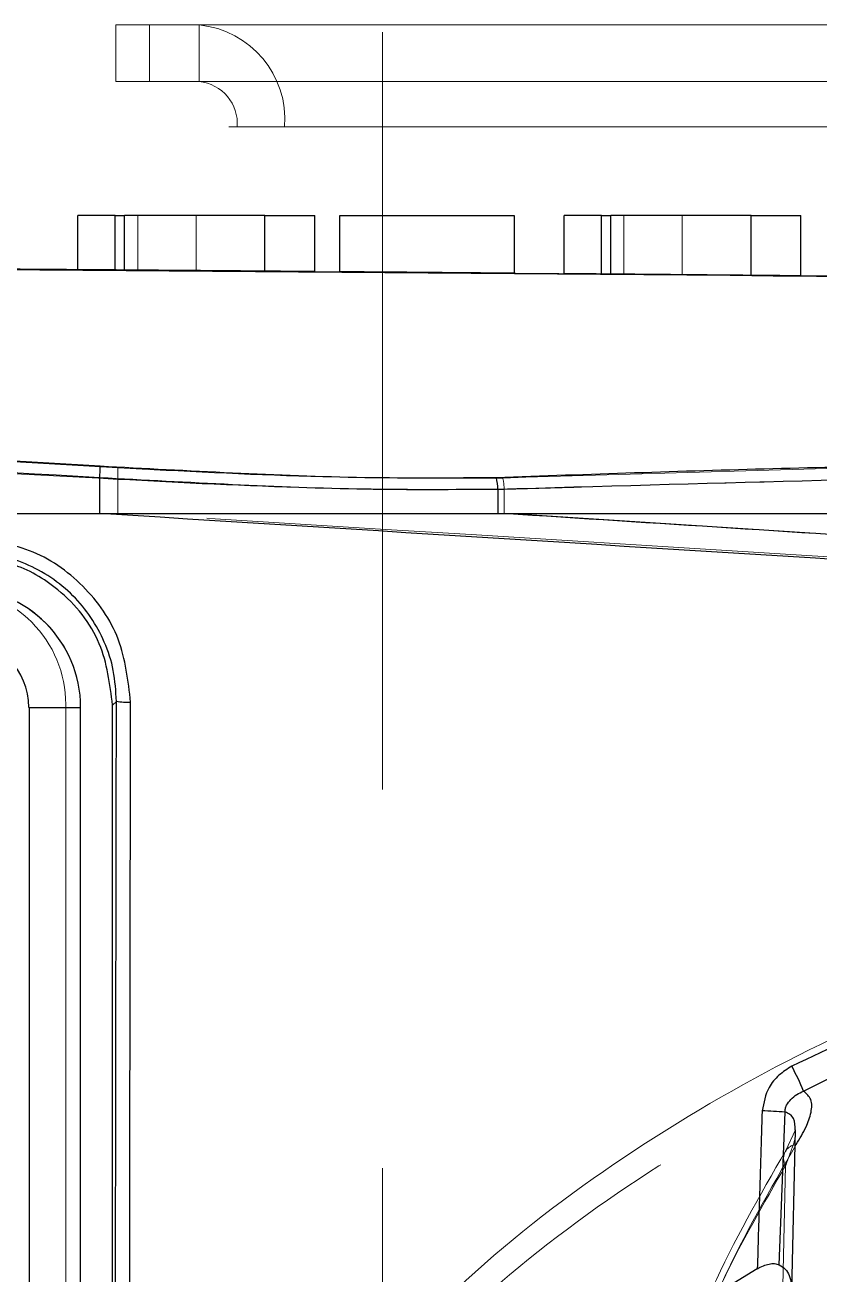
# Model space of a CAD drawing. Header units: millimetres. Extents: x 126 to 938, y 244 to 707.
# Drawn here: x 729.78 to 731.111, y 562.362 to 564.457 of the extents above; entities that cross this region are included whole.
import ezdxf

# ---------------------------------------------------------------- set-up
doc = ezdxf.new("R2010")
doc.units = ezdxf.units.MM
doc.linetypes.add('HIDDEN', pattern=[1.905, 1.27, -0.635])

msp = doc.modelspace()

# ---------------------------------------------------------------- linework, layer by layer
at = {"color": 7, "linetype": 'HIDDEN', "lineweight": 18}
for p, q in [((729.9325, 564.3618), (729.9325, 564.4567)), ((729.9325, 564.4567), (729.9887, 564.4567)), ((732.7801, 564.4567), (729.9325, 564.4567)), ((729.9887, 564.4567), (729.9887, 564.3618)), ((729.9887, 564.4567), (730.0718, 564.4567)), ((730.0718, 564.3618), (730.0718, 564.4567)), ((733.1267, 564.4567), (730.0718, 564.4567)), ((730.3795, 564.4444), (730.3795, 560.6344)), ((730.3795, 564.4444), (730.3795, 560.6344)), ((729.9887, 564.3618), (729.9325, 564.3618)), ((732.7801, 564.3618), (729.9325, 564.3618)), ((729.9887, 564.3618), (730.0718, 564.3618)), ((730.0718, 564.3618), (733.1267, 564.3618)), ((730.2015, 564.2856), (730.1219, 564.2856)), ((730.1219, 564.2856), (730.1357, 564.2856)), ((730.1357, 564.2856), (730.2153, 564.2856)), ((733.1906, 564.2856), (730.1357, 564.2856)), ((730.2015, 564.2856), (730.2153, 564.2856)), ((733.2702, 564.2856), (730.2153, 564.2856)), ((729.8687, 564.1373), (730.1822, 564.1373)), ((729.947, 564.1373), (730.0668, 564.1373)), ((729.947, 564.1373), (730.2658, 564.1373)), ((729.969, 564.1373), (729.969, 564.046)), ((730.0668, 564.1373), (729.969, 564.1373)), ((730.2658, 564.1373), (729.969, 564.1373)), ((730.0668, 564.0453), (730.0668, 564.1373)), ((730.1822, 564.1373), (730.1822, 564.0443)), ((730.2658, 564.1373), (730.1822, 564.1373)), ((730.2658, 564.1373), (730.2658, 564.0437)), ((730.2658, 564.1373), (730.2658, 564.0437)), ((730.2658, 564.1373), (730.2658, 564.0437)), ((730.3076, 564.1373), (730.3076, 564.0433)), ((730.6002, 564.1373), (730.3076, 564.1373)), ((730.3076, 564.1373), (730.3076, 564.0433)), ((730.3076, 564.1373), (730.6002, 564.1373)), ((730.3076, 564.1373), (730.3076, 564.0433)), ((730.6002, 564.1373), (730.3076, 564.1373)), ((730.6002, 564.1373), (730.6002, 564.0408)), ((730.6002, 564.0408), (730.6002, 564.1373)), ((730.6002, 564.1373), (730.6002, 564.0408)), ((730.6838, 564.1373), (730.9973, 564.1373)), ((730.7621, 564.1373), (730.8819, 564.1373)), ((730.7621, 564.1373), (731.0809, 564.1373)), ((730.7841, 564.1373), (730.7841, 564.0392)), ((730.8819, 564.1373), (730.7841, 564.1373)), ((731.0809, 564.1373), (730.7841, 564.1373)), ((730.8819, 564.0383), (730.8819, 564.1373)), ((730.9973, 564.1373), (730.9973, 564.0373)), ((731.0809, 564.1373), (730.9973, 564.1373)), ((731.0809, 564.1373), (731.0809, 564.0365)), ((731.0809, 564.0365), (731.0809, 564.1373)), ((731.0809, 564.1373), (731.0809, 564.0365)), ((730.0668, 564.0453), (729.969, 564.046)), ((730.8819, 564.0383), (730.7841, 564.0392)), ((727.8515, 563.8326), (729.9359, 563.7141)), ((729.9355, 563.6373), (729.9354, 563.6947)), ((730.5835, 563.6373), (730.5834, 563.6778)), ((729.9561, 563.6373), (727.026, 563.6373)), ((729.9053, 563.6373), (727.076, 563.6373)), ((727.076, 563.6373), (729.9355, 563.6373)), ((730.5729, 563.6373), (729.9053, 563.6373)), ((729.9355, 563.6373), (730.5835, 563.6373)), ((730.5953, 563.6373), (729.9561, 563.6373)), ((729.8483, 560.5501), (729.8483, 563.3173)), ((729.8483, 563.3173), (729.8483, 560.5501)), ((729.8733, 563.3123), (729.8733, 560.5451)), ((731.0719, 562.6039), (731.0555, 562.569)), ((731.0553, 562.544), (731.049, 562.2734))]:
    msp.add_line(p, q, dxfattribs=at)
at = {"color": 7, "linetype": 'Continuous', "lineweight": 25}
for p, q in [((729.9314, 564.1373), (729.8687, 564.1373)), ((729.8687, 564.0468), (729.8687, 564.1373)), ((729.9314, 564.0463), (729.9314, 564.1373)), ((729.9314, 564.1373), (729.947, 564.1373)), ((730.1822, 564.1373), (729.947, 564.1373)), ((729.947, 564.0462), (729.947, 564.1373)), ((730.1822, 564.0443), (730.1822, 564.1373)), ((730.1822, 564.1373), (730.2658, 564.1373)), ((730.2658, 564.0437), (730.2658, 564.1373)), ((730.3076, 564.0433), (730.3076, 564.1373)), ((730.3076, 564.1373), (730.6002, 564.1373)), ((730.6002, 564.1373), (730.6002, 564.0408)), ((730.7465, 564.1373), (730.6838, 564.1373)), ((730.6838, 564.0401), (730.6838, 564.1373)), ((730.7465, 564.0396), (730.7465, 564.1373)), ((730.7465, 564.1373), (730.7621, 564.1373)), ((730.9973, 564.1373), (730.7621, 564.1373)), ((730.7621, 564.0394), (730.7621, 564.1373)), ((730.9973, 564.0373), (730.9973, 564.1373)), ((730.9973, 564.1373), (731.0809, 564.1373)), ((731.0809, 564.0365), (731.0809, 564.1373)), ((729.9059, 563.7167), (727.8485, 563.837)), ((729.9053, 563.6373), (729.9053, 563.6972)), ((730.5728, 563.6778), (730.5729, 563.6373)), ((727.0257, 563.6373), (729.9151, 563.6373)), ((729.9151, 563.6373), (730.5832, 563.6373)), ((730.5832, 563.6373), (737.029, 563.6373)), ((729.9333, 563.3224), (729.9268, 563.3159)), ((729.7867, 563.3123), (729.7867, 560.5451)), ((729.7867, 563.3123), (729.8733, 563.3123)), ((729.8733, 560.5451), (729.8733, 563.3123)), ((729.9268, 560.5672), (729.9268, 563.3159)), ((731.0447, 562.3775), (731.0544, 562.6335)), ((731.0656, 562.3336), (731.0719, 562.6031)), ((731.0732, 562.5793), (731.0714, 562.579)), ((731.0078, 562.3708), (730.8223, 562.2575))]:
    msp.add_line(p, q, dxfattribs=at)
at = {"color": 7, "linetype": 'HIDDEN', "lineweight": 18, "flags": 128}
for points in [[(729.9314, 564.0463), (729.8843, 564.0467), (729.8687, 564.0468)], [(730.1822, 564.0443), (730.1269, 564.0448), (730.0805, 564.0451), (730.016, 564.0457), (729.9858, 564.0459), (729.9641, 564.0461), (729.947, 564.0462)], [(730.2658, 564.0437), (730.2189, 564.044), (730.1822, 564.0443)], [(730.1822, 564.0443), (730.229, 564.044), (730.2658, 564.0437)], [(730.7465, 564.0396), (730.6994, 564.04), (730.6838, 564.0401)], [(730.9973, 564.0373), (730.9419, 564.0378), (730.8954, 564.0382), (730.8311, 564.0388), (730.8009, 564.0391), (730.7792, 564.0393), (730.7621, 564.0394)], [(731.0809, 564.0365), (731.034, 564.0369), (730.9973, 564.0373)], [(730.9973, 564.0373), (731.0441, 564.0368), (731.0809, 564.0365)]]:
    msp.add_lwpolyline(points, dxfattribs=at)
at = {"color": 7, "linetype": 'HIDDEN', "lineweight": 18}
for centre, radius, start, end in [((730.0567, 564.2983), 0.1591, 355.4353, 84.5596), ((730.0651, 564.2912), 0.0709, 355.4333, 84.5612), ((729.6269, 563.7129), 0.309, 356.6343, 0.2333), ((730.4778, 563.6755), 0.1056, 1.2288, 11.6828), ((729.6533, 563.3173), 0.195, 360, 90.0018), ((729.6533, 563.3173), 0.195, 360, 90.0018), ((729.6733, 563.3123), 0.2, 0.0015, 89.9985), ((731.0752, 562.5561), 0.0232, 99.4232, 211.4291)]:
    msp.add_arc(centre, radius, start, end, dxfattribs=at)
at = {"color": 7, "linetype": 'Continuous', "lineweight": 25}
for centre, radius, start, end in [((729.5554, 563.7187), 0.3506, 356.4796, 359.6694), ((730.4763, 563.6756), 0.0965, 1.3421, 13.0712), ((729.6733, 563.3123), 0.2, 0.0015, 89.9985), ((729.6732, 563.3122), 0.1134, 0.0073, 89.9927), ((729.9518, 563.4338), 0.1129, 260.5637, 272.6579), ((730.6916, 562.5068), 0.4259, 22.3496, 28.5637), ((730.9927, 561.866), 0.7699, 85.4073, 88.2715)]:
    msp.add_arc(centre, radius, start, end, dxfattribs=at)
at = {"color": 7, "linetype": 'HIDDEN', "lineweight": 18}
for points, knots in [([(735.8549, 563.9738), (735.7748, 563.9751), (735.6088, 563.9779), (735.3539, 563.9821), (735.0901, 563.9862), (734.8461, 563.99), (734.6265, 563.9933), (734.4321, 563.9962), (734.2159, 563.9993), (734.0248, 564.002), (733.8801, 564.004), (733.8187, 564.0048), (733.7921, 564.0052), (733.7784, 564.0054), (733.7688, 564.0055), (733.7601, 564.0056), (733.7462, 564.0058), (733.6963, 564.0065), (733.5907, 564.0079), (733.4131, 564.0103), (733.1962, 564.0131), (732.9499, 564.0162), (732.6843, 564.0194), (732.4625, 564.022), (732.2958, 564.0239), (732.1959, 564.025), (732.0927, 564.0261), (731.9862, 564.0273), (731.8764, 564.0285), (731.7633, 564.0297), (731.6469, 564.0309), (731.3434, 564.034), (730.8664, 564.0386), (730.3758, 564.0428), (730.0572, 564.0453), (729.8992, 564.0466), (729.7437, 564.0477), (729.5908, 564.0488), (729.4405, 564.0499), (729.2331, 564.0513), (728.9472, 564.0531), (728.5614, 564.0554), (728.1141, 564.0578), (727.6053, 564.0601), (727.2455, 564.0613), (727.0553, 564.062)], [0, 0, 0, 0, 0.02733, 0.05657, 0.086918, 0.117266, 0.13978, 0.161779, 0.183561, 0.213476, 0.226941, 0.232877, 0.234433, 0.23599, 0.237547, 0.237717, 0.238951, 0.242287, 0.254748, 0.274934, 0.302841, 0.328714, 0.358892, 0.393376, 0.404358, 0.415713, 0.427442, 0.439545, 0.452022, 0.464872, 0.478096, 0.491694, 0.568337, 0.640718, 0.65897, 0.67693, 0.694598, 0.711974, 0.729058, 0.745849, 0.782687, 0.826521, 0.877351, 0.935177, 1, 1, 1, 1]), ([(733.2266, 564.0122), (733.1517, 564.0132), (732.5849, 564.0205), (730.5279, 564.0442), (728.5457, 564.0543), (727.0554, 564.062)], [0, 0, 0, 0, 0.036444, 0.275528, 1, 1, 1, 1]), ([(729.8687, 564.0468), (729.8763, 564.0467), (729.8935, 564.0466), (729.9241, 564.0464), (729.976, 564.046), (730.0389, 564.0455), (730.1128, 564.0449), (730.1578, 564.0445), (730.1822, 564.0443)], [0, 0, 0, 0, 0.072723, 0.164724, 0.292659, 0.569747, 0.766793, 1, 1, 1, 1]), ([(730.2658, 564.0437), (730.2033, 564.0442), (730.0919, 564.0451), (729.9804, 564.0459), (729.9314, 564.0463)], [0, 0, 0, 0, 0.560006, 1, 1, 1, 1]), ([(729.947, 564.0462), (729.9494, 564.0462), (729.9592, 564.0461), (729.9816, 564.0459), (730.0191, 564.0456), (730.0493, 564.0454), (730.0668, 564.0453)], [0, 0, 0, 0, 0.059181, 0.244687, 0.560948, 1, 1, 1, 1]), ([(729.969, 564.046), (730.0244, 564.0456), (730.1233, 564.0448), (730.2222, 564.044), (730.2658, 564.0437)], [0, 0, 0, 0, 0.560008, 1, 1, 1, 1]), ([(730.6002, 564.0408), (730.5455, 564.0413), (730.448, 564.0422), (730.3505, 564.043), (730.3076, 564.0433)], [0, 0, 0, 0, 0.560013, 1, 1, 1, 1]), ([(730.3076, 564.0433), (730.3622, 564.0429), (730.4597, 564.0421), (730.5572, 564.0412), (730.6002, 564.0408)], [0, 0, 0, 0, 0.559991, 1, 1, 1, 1]), ([(730.6002, 564.0408), (730.5455, 564.0413), (730.448, 564.0422), (730.3505, 564.043), (730.3076, 564.0433)], [0, 0, 0, 0, 0.560013, 1, 1, 1, 1]), ([(730.3076, 564.0433), (730.3622, 564.0429), (730.4597, 564.0421), (730.5572, 564.0412), (730.6002, 564.0408)], [0, 0, 0, 0, 0.559991, 1, 1, 1, 1]), ([(730.6838, 564.0401), (730.6913, 564.04), (730.7085, 564.0399), (730.7391, 564.0396), (730.791, 564.0392), (730.8538, 564.0386), (730.9277, 564.0379), (730.9728, 564.0375), (730.9973, 564.0373)], [0, 0, 0, 0, 0.072591, 0.164594, 0.292645, 0.568522, 0.765818, 1, 1, 1, 1]), ([(731.0809, 564.0365), (731.0184, 564.0371), (730.907, 564.0381), (730.7955, 564.0391), (730.7465, 564.0396)], [0, 0, 0, 0, 0.560006, 1, 1, 1, 1]), ([(730.7621, 564.0394), (730.7645, 564.0394), (730.7742, 564.0393), (730.7966, 564.0391), (730.8342, 564.0388), (730.8643, 564.0385), (730.8819, 564.0383)], [0, 0, 0, 0, 0.059032, 0.244239, 0.56045, 1, 1, 1, 1]), ([(730.7841, 564.0392), (730.8395, 564.0387), (730.9384, 564.0378), (731.0373, 564.0369), (731.0809, 564.0365)], [0, 0, 0, 0, 0.560007, 1, 1, 1, 1]), ([(727.851, 563.811), (728.0228, 563.8013), (728.3841, 563.7809), (728.9068, 563.7517), (729.4297, 563.7227), (729.7632, 563.7042), (729.9354, 563.6947)], [0, 0, 0, 0, 0.247314, 0.520052, 0.752177, 1, 1, 1, 1]), ([(730.5812, 563.6969), (730.7881, 563.7033), (731.2023, 563.7161), (731.824, 563.7276), (732.4463, 563.7355), (733.069, 563.7408), (733.6932, 563.7412), (734.3205, 563.7441), (734.8313, 563.7596), (735.2234, 563.7572), (735.4916, 563.7552), (735.7496, 563.7538), (735.9927, 563.7529), (736.2159, 563.752), (736.4159, 563.7522), (736.589, 563.7527), (736.7323, 563.7532), (736.8434, 563.7548), (736.9199, 563.7548), (736.9603, 563.7567), (736.9748, 563.7561), (736.9757, 563.7561)], [0, 0, 0, 0, 0.097123, 0.194371, 0.291703, 0.389084, 0.486486, 0.584519, 0.683345, 0.726172, 0.768442, 0.809167, 0.847204, 0.882484, 0.913849, 0.941059, 0.963688, 0.98107, 0.993179, 0.999588, 1, 1, 1, 1]), ([(730.5834, 563.6778), (730.7912, 563.684), (731.2072, 563.6966), (731.8317, 563.7077), (732.4568, 563.7152), (733.0822, 563.7205), (733.709, 563.72), (734.339, 563.7246), (734.8523, 563.7403), (735.2468, 563.7378), (735.5166, 563.7358), (735.776, 563.7344), (736.0196, 563.7335), (736.243, 563.7327), (736.4416, 563.7328), (736.6155, 563.7338), (736.7505, 563.7329), (736.8742, 563.7384), (736.9148, 563.73), (736.9959, 563.7431), (736.9852, 563.7367), (736.9852, 563.7367)], [0, 0, 0, 0, 0.0974219, 0.1949836, 0.2926388, 0.3903469, 0.4880209, 0.5863222, 0.6855249, 0.7285926, 0.7711445, 0.8119794, 0.8500818, 0.8853327, 0.9165284, 0.9435146, 0.9657554, 0.9826811, 0.9942243, 0.999962, 1, 1, 1, 1]), ([(729.9359, 563.7141), (730.0436, 563.7083), (730.2586, 563.6966), (730.4738, 563.6968), (730.5812, 563.6969)], [0, 0, 0, 0, 0.5011, 1, 1, 1, 1]), ([(729.9354, 563.6947), (730.0434, 563.689), (730.2592, 563.6775), (730.4753, 563.6777), (730.5834, 563.6778)], [0, 0, 0, 0, 0.500139, 1, 1, 1, 1]), ([(735.155, 563.3148), (734.6697, 563.3436), (733.6991, 563.4013), (731.9664, 563.5132), (730.7186, 563.5902), (729.9561, 563.6373)], [0, 0, 0, 0, 0.2799897, 0.5599927, 1, 1, 1, 1]), ([(730.5835, 563.6373), (730.7968, 563.6373), (731.2238, 563.6373), (731.8645, 563.6373), (732.5058, 563.6373), (733.1481, 563.6373), (733.7939, 563.6373), (734.333, 563.6373), (734.7638, 563.6373), (735.0811, 563.6373), (735.39, 563.6373), (735.6858, 563.6373), (735.963, 563.6373), (736.2298, 563.6373), (736.4777, 563.6373), (736.6861, 563.6373), (736.8549, 563.6373), (736.9273, 563.6373), (737.0096, 563.6373), (736.9115, 563.6373), (736.8382, 563.6373), (736.6555, 563.6373), (736.4398, 563.6373), (736.1832, 563.6373), (735.9107, 563.6373), (735.6282, 563.6373), (735.33, 563.6373), (735.0209, 563.6373), (734.7066, 563.6373), (734.3114, 563.6373), (733.8386, 563.6373), (733.2903, 563.6373), (732.7449, 563.6373), (732.2012, 563.6373), (731.6579, 563.6373), (731.1151, 563.6373), (730.7535, 563.6373), (730.5729, 563.6373)], [0, 0, 0, 0, 0.049897, 0.099865, 0.149865, 0.199879, 0.250103, 0.300914, 0.325964, 0.350857, 0.37513, 0.39822, 0.42005, 0.439936, 0.460747, 0.477581, 0.489925, 0.497331, 0.499589, 0.502592, 0.510815, 0.523865, 0.541482, 0.562875, 0.583325, 0.605378, 0.628904, 0.653069, 0.677676, 0.702414, 0.74551, 0.788253, 0.830666, 0.873061, 0.915427, 0.957753, 1, 1, 1, 1]), ([(730.5953, 563.6373), (731.1021, 563.6046), (732.1156, 563.5393), (733.636, 563.4412), (734.6495, 563.3743), (735.1563, 563.3408)], [0, 0, 0, 0, 0.333328, 0.666622, 1, 1, 1, 1]), ([(737.029, 563.6373), (737.0294, 563.6373), (737.0357, 563.6373), (736.9924, 563.6373), (736.9698, 563.6373), (736.8905, 563.6373), (736.8017, 563.6373), (736.6827, 563.6373), (736.544, 563.6373), (736.3841, 563.6373), (736.2057, 563.6373), (736.0103, 563.6373), (735.7998, 563.6373), (735.5781, 563.6373), (735.3385, 563.6373), (735.0856, 563.6373), (734.8907, 563.6373), (734.7645, 563.6373), (734.7064, 563.6373), (734.6468, 563.6373), (734.5857, 563.6373), (734.5232, 563.6373), (734.4593, 563.6373), (734.4141, 563.6373), (734.3365, 563.6373), (734.2301, 563.6373), (734.0748, 563.6373), (733.9232, 563.6373), (733.7717, 563.6373), (733.6267, 563.6373), (733.4872, 563.6373), (733.3633, 563.6373), (733.2415, 563.6373), (733.1147, 563.6373), (732.9662, 563.6373), (732.8346, 563.6373), (732.7306, 563.6373), (732.6642, 563.6373), (732.6073, 563.6373), (732.5599, 563.6373), (732.522, 563.6373), (732.3962, 563.6373), (732.1901, 563.6373), (731.9112, 563.6373), (731.6488, 563.6373), (731.3845, 563.6373), (731.1139, 563.6373), (730.8482, 563.6373), (730.6774, 563.6373), (730.5953, 563.6373)], [0, 0, 0, 0, 0.000191, 0.002743, 0.009392, 0.020066, 0.034652, 0.052941, 0.074717, 0.099605, 0.127404, 0.157893, 0.190683, 0.225485, 0.261258, 0.302374, 0.343331, 0.352137, 0.36117, 0.370429, 0.379916, 0.389628, 0.399568, 0.409733, 0.410676, 0.435755, 0.459298, 0.483061, 0.50643, 0.529941, 0.550641, 0.571428, 0.5877, 0.607408, 0.630553, 0.656929, 0.668716, 0.679031, 0.687871, 0.695239, 0.701133, 0.705554, 0.753869, 0.797207, 0.835568, 0.876141, 0.920415, 0.961701, 1, 1, 1, 1]), ([(730.2648, 562.0695), (730.3366, 562.1565), (730.4799, 562.3302), (730.7467, 562.5402), (731.0351, 562.7148), (731.3426, 562.8536), (731.6625, 562.96), (731.9915, 563.0346), (732.3263, 563.0811), (732.5511, 563.0869), (732.6637, 563.0898)], [0, 0, 0, 0, 0.125204, 0.250031, 0.375399, 0.499767, 0.624619, 0.749952, 0.874749, 1, 1, 1, 1]), ([(732.6609, 563.0373), (732.5947, 563.0363), (732.4654, 563.0343), (732.2718, 563.0188), (732.084, 562.9948), (731.8982, 562.9613), (731.7152, 562.9185), (731.5349, 562.866), (731.3131, 562.7878), (731.0549, 562.6731), (730.7705, 562.5035), (730.5074, 562.2998), (730.3657, 562.1307), (730.2948, 562.0462)], [0, 0, 0, 0, 0.0749391, 0.146234, 0.2195699, 0.2890751, 0.3598747, 0.4321101, 0.5014086, 0.6258161, 0.7510401, 0.8754847, 1, 1, 1, 1]), ([(731.0553, 562.544), (731.0592, 562.5543), (731.0659, 562.5723), (731.0729, 562.5926), (731.0714, 562.602), (731.0712, 562.6032)], [0, 0, 0, 0, 0.542155, 0.941969, 1, 1, 1, 1]), ([(731.0555, 562.569), (731.0119, 562.4931), (730.9215, 562.3355), (730.8633, 562.1633), (730.8331, 562.0739)], [0, 0, 0, 0, 0.481155, 1, 1, 1, 1]), ([(730.8485, 562.0822), (730.879, 562.1721), (730.9379, 562.3451), (731.0293, 562.5033), (731.0732, 562.5793)], [0, 0, 0, 0, 0.519587, 1, 1, 1, 1]), ([(730.8385, 562.0609), (730.855, 562.1105), (730.8873, 562.2079), (730.9558, 562.3714), (731.0181, 562.4795), (731.0553, 562.544)], [0, 0, 0, 0, 0.295487, 0.579803, 1, 1, 1, 1])]:
    msp.add_open_spline(points, degree=3, knots=knots, dxfattribs=at)
at = {"color": 7, "linetype": 'Continuous', "lineweight": 25}
for points, knots in [([(727.0555, 564.062), (728.5998, 564.0543), (730.7766, 564.0434), (732.9533, 564.0159), (733.5858, 564.0079)], [0, 0, 0, 0, 0.70944, 1, 1, 1, 1]), ([(727.0556, 564.0619), (728.599, 564.054), (730.2526, 564.0455), (732.0163, 564.0263), (732.347, 564.0225), (732.6777, 564.0186), (733.0084, 564.0145), (733.2621, 564.0112), (733.4055, 564.0092), (733.4387, 564.0088)], [0, 0, 0, 0, 0.725346, 0.777158, 0.828969, 0.88078, 0.932592, 0.984404, 1, 1, 1, 1]), ([(729.9053, 563.6972), (729.5159, 563.7199), (728.8301, 563.7598), (728.1443, 563.7989), (727.8479, 563.8158)], [0, 0, 0, 0, 0.567757, 1, 1, 1, 1]), ([(731.4988, 563.7217), (731.3439, 563.7191), (731.0343, 563.7137), (730.7249, 563.7028), (730.5703, 563.6974)], [0, 0, 0, 0, 0.500475, 1, 1, 1, 1]), ([(736.5712, 563.7293), (736.5113, 563.7284), (736.3827, 563.7264), (736.1785, 563.7249), (735.952, 563.723), (735.7096, 563.7223), (735.4571, 563.722), (735.157, 563.7231), (734.8106, 563.7233), (734.4199, 563.7134), (734.0303, 563.7099), (733.4297, 563.7167), (732.6178, 563.7118), (731.5944, 563.7066), (730.913, 563.6874), (730.5728, 563.6778)], [0, 0, 0, 0, 0.029985, 0.064292, 0.102142, 0.143266, 0.185497, 0.22842, 0.293353, 0.35872, 0.423831, 0.488188, 0.659103, 0.829822, 1, 1, 1, 1]), ([(730.5703, 563.6974), (730.4967, 563.6968), (730.3492, 563.6957), (730.1277, 563.7046), (729.9799, 563.7127), (729.9059, 563.7167)], [0, 0, 0, 0, 0.3320437, 0.665757, 1, 1, 1, 1]), ([(730.5728, 563.6778), (730.4985, 563.6773), (730.3501, 563.6764), (730.1276, 563.6852), (729.9794, 563.6932), (729.9053, 563.6972)], [0, 0, 0, 0, 0.3334808, 0.6666237, 1, 1, 1, 1]), ([(729.9151, 563.6373), (730.8916, 563.5762), (732.2517, 563.4911), (733.9953, 563.3805), (734.7627, 563.3349), (735.1464, 563.3121)], [0, 0, 0, 0, 0.560008, 0.780009, 1, 1, 1, 1]), ([(735.148, 563.342), (734.6407, 563.3753), (733.6263, 563.4419), (732.1047, 563.5397), (731.0904, 563.6047), (730.5832, 563.6373)], [0, 0, 0, 0, 0.333403, 0.666689, 1, 1, 1, 1]), ([(729.957, 563.321), (729.953, 563.3571), (729.9448, 563.4292), (729.8813, 563.5201), (729.7904, 563.5836), (729.7183, 563.5917), (729.6823, 563.5958)], [0, 0, 0, 0, 0.2503508, 0.5000452, 0.7499515, 1, 1, 1, 1]), ([(729.9268, 563.3159), (729.9223, 563.3513), (729.9132, 563.425), (729.8456, 563.5088), (729.7616, 563.5576), (729.7044, 563.5631), (729.6769, 563.5657)], [0, 0, 0, 0, 0.270323, 0.562409, 0.789671, 1, 1, 1, 1]), ([(729.9333, 563.3224), (729.9323, 563.3397), (729.9303, 563.3738), (729.9099, 563.4363), (729.8644, 563.5043), (729.7964, 563.5496), (729.7337, 563.5695), (729.7004, 563.5714), (729.6835, 563.5724)], [0, 0, 0, 0, 0.13251, 0.260207, 0.500176, 0.744779, 0.871181, 1, 1, 1, 1]), ([(729.9311, 560.569), (729.9311, 561.0832), (729.931, 562.001), (729.9326, 562.9188), (729.9333, 563.3224)], [0, 0, 0, 0, 0.560186, 1, 1, 1, 1]), ([(729.9548, 561.0623), (729.9549, 561.4388), (729.9551, 562.1918), (729.9564, 562.9447), (729.957, 563.321)], [0, 0, 0, 0, 0.500155, 1, 1, 1, 1]), ([(732.6782, 563.0898), (732.5388, 563.0854), (732.261, 563.0765), (731.8494, 563.0037), (731.4456, 562.8904), (731.1926, 562.7706), (731.0657, 562.7105)], [0, 0, 0, 0, 0.250006, 0.498365, 0.748357, 1, 1, 1, 1]), ([(731.0855, 562.6688), (731.145, 562.6981), (731.2689, 562.7591), (731.4586, 562.833), (731.6575, 562.8973), (731.8232, 562.9399), (731.9629, 562.9693), (732.0728, 562.9891), (732.1875, 563.006), (732.3063, 563.0197), (732.4352, 563.0303), (732.5594, 563.0363), (732.6428, 563.037), (732.6758, 563.0373)], [0, 0, 0, 0, 0.120823, 0.251344, 0.370291, 0.501295, 0.562599, 0.63034, 0.704512, 0.773707, 0.848152, 0.939908, 1, 1, 1, 1]), ([(731.0657, 562.7105), (731.0582, 562.7058), (731.0434, 562.6964), (731.0229, 562.6717), (731.0186, 562.6493), (731.016, 562.6356)], [0, 0, 0, 0, 0.281193, 0.562092, 1, 1, 1, 1]), ([(731.0544, 562.6335), (731.0545, 562.6355), (731.0546, 562.6394), (731.0577, 562.647), (731.064, 562.6553), (731.0738, 562.6634), (731.0816, 562.667), (731.0855, 562.6688)], [0, 0, 0, 0, 0.118354, 0.237711, 0.48613, 0.741862, 1, 1, 1, 1]), ([(731.0732, 562.5793), (731.079, 562.589), (731.0894, 562.6061), (731.0985, 562.6311), (731.1005, 562.655), (731.0903, 562.6644), (731.0855, 562.6688)], [0, 0, 0, 0, 0.337943, 0.601051, 0.813032, 1, 1, 1, 1]), ([(731.016, 562.6356), (731.0144, 562.5862), (731.0115, 562.4979), (731.009, 562.4097), (731.0078, 562.3708)], [0, 0, 0, 0, 0.559954, 1, 1, 1, 1]), ([(731.0712, 562.6032), (731.0713, 562.61), (731.0714, 562.62), (731.0631, 562.6304), (731.0573, 562.6325), (731.0544, 562.6335)], [0, 0, 0, 0, 0.522317, 0.76037, 1, 1, 1, 1]), ([(731.0078, 562.3708), (731.0112, 562.3726), (731.0175, 562.376), (731.0273, 562.379), (731.0366, 562.3801), (731.0421, 562.3783), (731.0447, 562.3775)], [0, 0, 0, 0, 0.29376, 0.553314, 0.794307, 1, 1, 1, 1]), ([(731.0447, 562.3775), (731.0482, 562.3753), (731.0554, 562.3708), (731.0643, 562.3555), (731.0682, 562.3208), (731.0569, 562.293), (731.049, 562.2734)], [0, 0, 0, 0, 0.1070099, 0.2217076, 0.45432, 1, 1, 1, 1])]:
    msp.add_open_spline(points, degree=3, knots=knots, dxfattribs=at)

doc.saveas('drawing.dxf')
